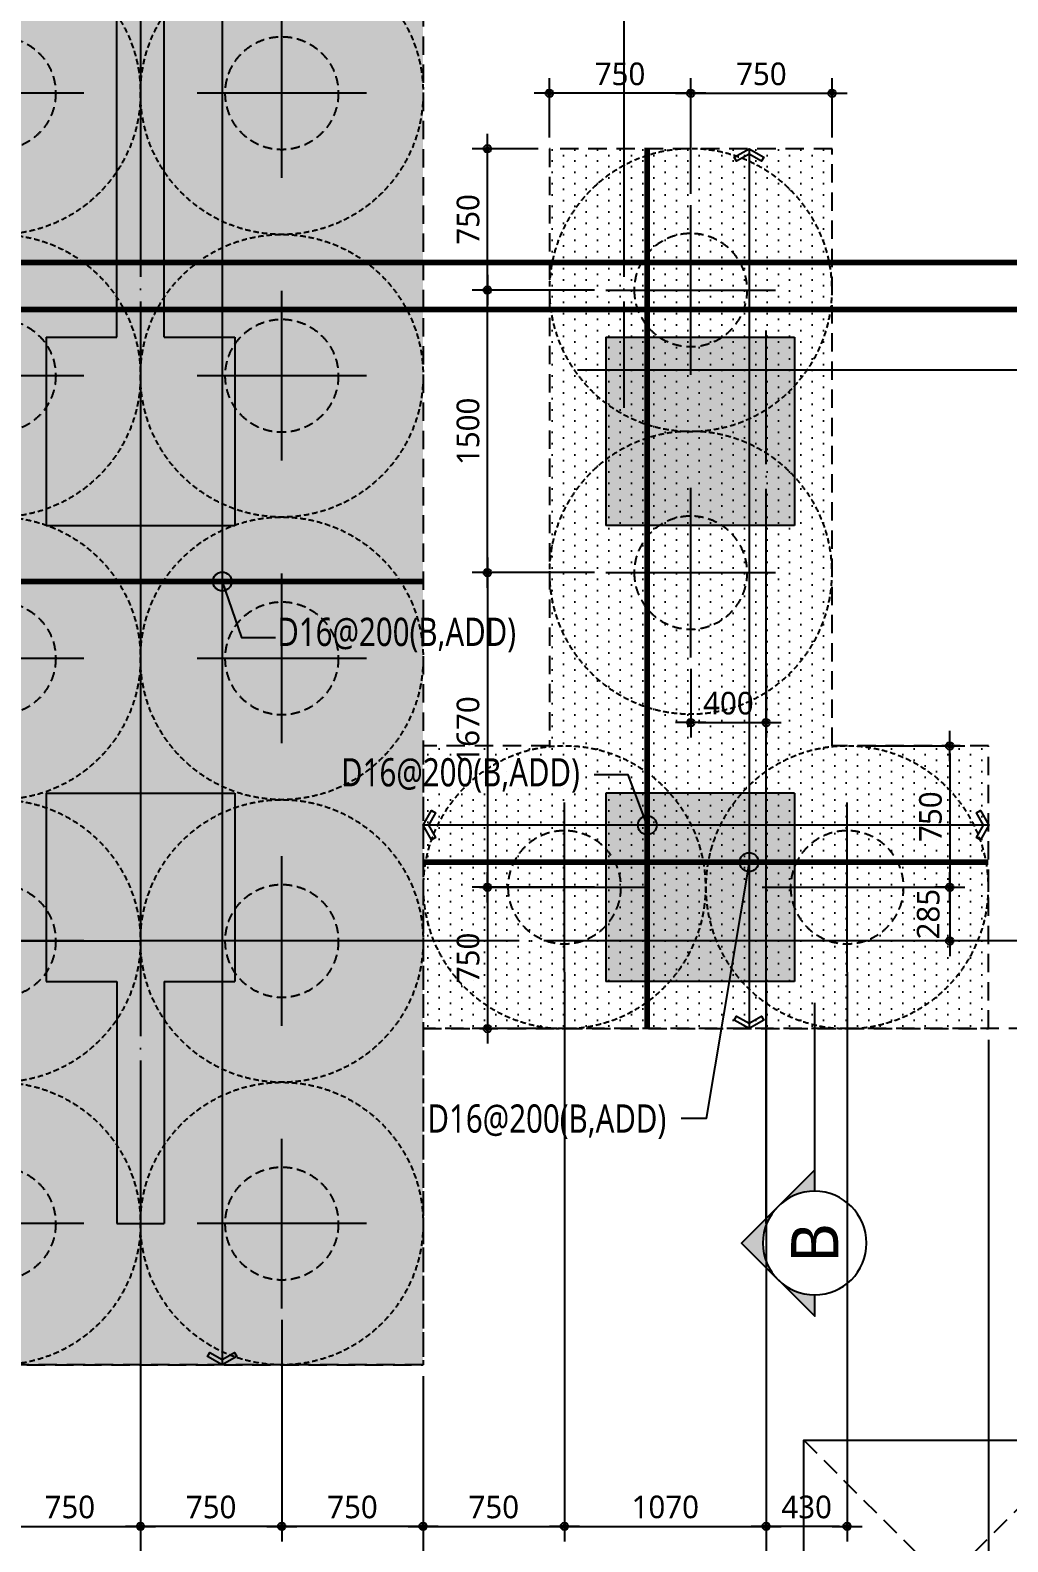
# Model space of a CAD drawing. Header units: millimetres. Extents: x 262481 to 2519995, y -394348 to 364571.
# Drawn here: x 513679 to 518867, y -78800 to -70778 of the extents above; entities that cross this region are included whole.
import ezdxf
from ezdxf.enums import TextEntityAlignment as Align
from ezdxf.xclip import XClip

# ---------------------------------------------------------------- set-up
doc = ezdxf.new("R2010")
doc.units = ezdxf.units.MM
doc.header["$LTSCALE"] = 65
doc.header["$XCLIPFRAME"] = 0
for name, pattern in [('CEN', [62, 60, -1, 0, -1]), ('HID2', [7.5, 6, -1.5]), ('XS-기초$0$CEN', [62, 60, -1, 0, -1]), ('XS-기초$0$HID', [2.3, 1.5, -0.8])]:
    doc.linetypes.add(name, pattern=pattern)
doc.layers.get('Defpoints').update_dxf_attribs({"color": 145})
for name, color, linetype in [('BAR-B', 2, 'HID2'), ('BAR-T', 2, 'Continuous'), ('CEN', 1, 'CEN'), ('DIM', 7, 'Continuous'), ('DOT', 3, 'Continuous'), ('LEADER', 7, 'Continuous'), ('SEC', 11, 'Continuous'), ('T', 1, 'Continuous'), ('XS-기초$0$252', 252, 'Continuous'), ('XS-기초$0$CEN', 1, 'XS-기초$0$CEN'), ('XS-기초$0$PILE', 3, 'XS-기초$0$HID'), ('XS-기초$0$WALL', 11, 'Continuous'), ('XS-기초$0$기초연단', 3, 'Continuous'), ('XS-기초$0$보강구간', 6, 'XS-기초$0$HID'), ('XS-기초$0$집수정-우수', 6, 'Continuous')]:
    doc.layers.add(name, color=color, linetype=linetype)
doc.layers.add('XS-기초$0$DEFPOINT', color=144, linetype='Continuous', plot=False)
doc.styles.add('맑은고딕', font='malgun.ttf')
doc.dimstyles.new('DIM_40', dxfattribs={"dimscale": 40, "dimtxt": 3, "dimasz": 1, "dimexe": 2, "dimexo": 1.5, "dimgap": 1, "dimtad": 1, "dimdec": 0, "dimzin": 0, "dimdsep": 46, "dimtxsty": '맑은고딕', "dimblk1": 'DIMDOT', "dimblk2": 'DIMDOT', "dimsah": 1, "dimcen": 0.09, "dimdle": 2, "dimclrd": 7, "dimclre": 7, "dimclrt": 6, "dimadec": 0, "dimazin": 0, "dimtfac": 1, "dimtdec": 0, "dimtix": 1, "dimtmove": 2, "dimatfit": 3, "dimldrblk": 'DIMDOT', "dimfxl": 0, "dimtolj": 1, "dimtzin": 0, "dimarcsym": 0})

# ---------------------------------------------------------------- blocks, each defined once
blk = doc.blocks.new('XS-기초$0$PILE-600')
at = {"layer": 'XS-기초$0$DEFPOINT', "color": 173, "linetype": 'XS-기초$0$HID', "ltscale": 0.3}
blk.add_circle((0, 0), 750, dxfattribs=at)
at = {"layer": 'XS-기초$0$PILE', "linetype": 'Continuous'}
for p, q in [((0, -450), (0, 450)), ((-450, 0), (450, 0))]:
    blk.add_line(p, q, dxfattribs=at)
at = {"layer": 'XS-기초$0$PILE', "ltscale": 0.5}
blk.add_circle((0, 0), 300, dxfattribs=at)
blk = doc.blocks.new('XS-기초$0$A$C762E058C')
at = {"layer": 'XS-기초$0$252'}
h = blk.add_hatch(color=256, dxfattribs=at)
h.dxf.hatch_style = 1
h.paths.add_polyline_path([(93400, -71500), (92600, -71500), (92600, -72000), (93400, -72000)])
h.paths.add_polyline_path([(85300, -71500), (84500, -71500), (84500, -72000), (85300, -72000)])
h.paths.add_polyline_path([(93400, -63400), (92600, -63400), (92600, -63900), (93400, -63900)])
h.paths.add_polyline_path([(85300, -63400), (84500, -63400), (84500, -63900), (85300, -63900)])
h.paths.add_polyline_path([(93400, -55300), (92600, -55300), (92600, -55800), (93400, -55800)])
h.paths.add_polyline_path([(85300, -55300), (84500, -55300), (84500, -55800), (85300, -55800)])
h.paths.add_polyline_path([(93400, -47200), (92600, -47200), (92600, -47700), (93400, -47700)])
h.paths.add_polyline_path([(85300, -47200), (84500, -47200), (84500, -47700), (85300, -47700)])
h.paths.add_polyline_path([(93400, -39100), (92600, -39100), (92600, -39600), (93400, -39600)])
h.paths.add_polyline_path([(85300, -39100), (84500, -39100), (84500, -39600), (85300, -39600)])
h.paths.add_polyline_path([(73650, -71500), (72850, -71500), (72850, -72000), (73650, -72000)])
h.paths.add_polyline_path([(77850, -71500), (77050, -71500), (77050, -72000), (77850, -72000)])
h.paths.add_polyline_path([(68450, -71500), (67650, -71500), (67650, -72000), (68450, -72000)])
h.paths.add_polyline_path([(73650, -63400), (72850, -63400), (72850, -63900), (73650, -63900)])
h.paths.add_polyline_path([(77850, -63400), (77050, -63400), (77050, -63900), (77850, -63900)])
h.paths.add_polyline_path([(68450, -63400), (67650, -63400), (67650, -63900), (68450, -63900)])
h.paths.add_polyline_path([(73650, -55300), (72850, -55300), (72850, -55800), (73650, -55800)])
h.paths.add_polyline_path([(77850, -55300), (77050, -55300), (77050, -55800), (77850, -55800)])
h.paths.add_polyline_path([(68450, -55300), (67650, -55300), (67650, -55800), (68450, -55800)])
h.paths.add_polyline_path([(73650, -47200), (72850, -47200), (72850, -47700), (73650, -47700)])
h.paths.add_polyline_path([(77850, -47200), (77050, -47200), (77050, -47700), (77850, -47700)])
h.paths.add_polyline_path([(68450, -47200), (67650, -47200), (67650, -47700), (68450, -47700)])
h.paths.add_polyline_path([(73650, -39100), (72850, -39100), (72850, -39600), (73650, -39600)])
h.paths.add_polyline_path([(77850, -39100), (77050, -39100), (77050, -39600), (77850, -39600)])
h.paths.add_polyline_path([(68450, -39100), (67650, -39100), (67650, -39600), (68450, -39600)])
h.paths.add_polyline_path([(73650, -22900), (72850, -22900), (72850, -23400), (73650, -23400)])
h.paths.add_polyline_path([(73650, -31000), (72850, -31000), (72850, -31500), (73650, -31500)])
h.paths.add_polyline_path([(101500, -63400), (100700, -63400), (100700, -63900), (101500, -63900)])
h.paths.add_polyline_path([(101500, -41540), (100700, -41540), (100700, -42040), (101500, -42040)])
h.paths.add_polyline_path([(101500, -35500), (100700, -35500), (100700, -36000), (101500, -36000)])
h.paths.add_polyline_path([(101500, -29350), (100700, -29350), (100700, -29850), (101500, -29850)])
h.paths.add_polyline_path([(101500, -22900), (100700, -22900), (100700, -23400), (101500, -23400)])
h.paths.add_polyline_path([(68450, -22900), (67650, -22900), (67650, -23400), (68450, -23400)])
h.paths.add_polyline_path([(77850, -22900), (77050, -22900), (77050, -23400), (77850, -23400)])
h.paths.add_polyline_path([(85300, -22900), (84500, -22900), (84500, -23400), (85300, -23400)])
h.paths.add_polyline_path([(93400, -31000), (92600, -31000), (92600, -31500), (93400, -31500)])
h.paths.add_polyline_path([(77850, -31000), (77050, -31000), (77050, -31500), (77850, -31500)])
h.paths.add_polyline_path([(85300, -31000), (84500, -31000), (84500, -31500), (85300, -31500)])
h.paths.add_polyline_path([(93400, -22900), (92600, -22900), (92600, -23400), (93400, -23400)])
h.paths.add_polyline_path([(68450, -31000), (67650, -31000), (67650, -31500), (68450, -31500)])
h.paths.add_polyline_path([(101500, -47580), (100700, -47580), (100700, -48080), (101500, -48080)])
h.paths.add_polyline_path([(101500, -55300), (100700, -55300), (100700, -55800), (101500, -55800)])
h.paths.add_polyline_path([(101700, -72000), (101700, -71200), (101200, -71200), (101200, -72000)])
h.paths.add_polyline_path([(125700, -72000), (125700, -71200), (125200, -71200), (125200, -72000)])
h.paths.add_polyline_path([(117700, -72000), (117700, -71200), (117200, -71200), (117200, -72000)])
h.paths.add_polyline_path([(109700, -72000), (109700, -71200), (109200, -71200), (109200, -72000)])
h.paths.add_polyline_path([(136755, -71500), (135955, -71500), (135955, -72000), (136755, -72000)])
h.paths.add_polyline_path([(144555, -71500), (143755, -71500), (143755, -72000), (144555, -72000)])
h.paths.add_polyline_path([(133700, -72000), (133700, -71200), (133200, -71200), (133200, -72000)])
h = blk.add_hatch(color=256, dxfattribs=at)
h.dxf.hatch_style = 1
h.paths.add_polyline_path([(124805, -55785), (124805, -55985), (123925, -55985), (123925, -56285), (125305, -56285), (125305, -57445), (126255, -57445), (126255, -63825), (124900, -63825), (124900, -64125), (125200, -64125), (125200, -64625), (125700, -64625), (125700, -64125), (126255, -64125), (126255, -65410), (126505, -65410), (126505, -64125), (127860, -64125), (127860, -63825), (126505, -63825), (126505, -57445), (127455, -57445), (127455, -56285), (128835, -56285), (128835, -55985), (127155, -55985), (127155, -57145), (126380, -57145), (125605, -57145), (125605, -55985), (125605, -55785)])
h.paths.add_polyline_path([(106100, -55300), (105300, -55300), (105300, -55800), (106100, -55800)])
h.paths.add_polyline_path([(105600, -63900), (105800, -63900), (105800, -65410), (106100, -65410), (106100, -64125), (107400, -64125), (107400, -63825), (106100, -63825), (106100, -60730), (109280, -60730), (109280, -60480), (106100, -60480), (106100, -56285), (106915, -56285), (106915, -55985), (105800, -55985), (105800, -63100), (105600, -63100)])
h.paths.add_polyline_path([(133680, -63250), (133480, -63250), (133480, -55950), (133680, -55950), (133680, -55150), (133480, -55150), (133480, -54495), (133180, -54495), (133180, -55985), (132365, -55985), (132365, -56285), (133180, -56285), (133180, -60480), (130000, -60480), (130000, -60730), (133180, -60730), (133180, -63825), (131880, -63825), (131880, -64125), (133180, -64125), (133180, -65410), (133480, -65410), (133480, -64050), (133680, -64050)])
h.paths.add_polyline_path([(117700, -64625), (117700, -63825), (117200, -63825), (117200, -64625)], flags=17)
h.paths.add_polyline_path([(109700, -63825), (109200, -63825), (108910, -63825), (108910, -64125), (109200, -64125), (109200, -64625), (109700, -64625)])
h.paths.add_polyline_path([(124075, -54635), (124375, -54635), (124375, -46185), (117850, -46185), (117850, -45985), (117050, -45985), (117050, -46185), (116075, -46185), (116075, -46485), (116525, -46485), (116525, -49385), (116825, -49385), (116825, -46485), (121375, -46485), (121375, -49085), (117935, -49085), (117935, -49385), (121850, -49385), (121850, -49085), (121675, -49085), (121675, -46485), (124075, -46485), (124075, -49085), (123420, -49085), (123420, -49385), (124075, -49385), (124075, -51585), (123475, -51585), (123475, -51885), (124075, -51885), (124075, -54185), (119175, -54185), (119175, -51885), (119875, -51885), (119875, -51585), (118875, -51585), (118875, -54185), (116525, -54185), (116525, -54485), (124075, -54485)])
h.paths.add_polyline_path([(120965, -51885), (122285, -51885), (122285, -51585), (120965, -51585)], flags=17)
h.paths.add_polyline_path([(114725, -53185), (113725, -53185), (113725, -53885), (110505, -53885), (110505, -53185), (109505, -53185), (109505, -53885), (108085, -53885), (108085, -53185), (107085, -53185), (107085, -53885), (105800, -53885), (105800, -54185), (114725, -54185)])
h.paths.add_polyline_path([(113025, -65410), (112775, -65410), (112775, -64125), (111420, -64125), (111420, -63825), (112775, -63825), (112775, -57445), (111825, -57445), (111825, -56285), (110445, -56285), (110445, -55985), (112125, -55985), (112125, -57145), (112900, -57145), (113675, -57145), (113675, -55985), (115355, -55985), (115355, -56285), (113975, -56285), (113975, -57445), (113025, -57445), (113025, -63825), (114380, -63825), (114380, -64125), (113025, -64125)])
h.paths.add_polyline_path([(119765, -65410), (119515, -65410), (119515, -64125), (118400, -64125), (118400, -63825), (119515, -63825), (119515, -60730), (116520, -60730), (116520, -60480), (119515, -60480), (119515, -56285), (118885, -56285), (118885, -55985), (119640, -55985), (120395, -55985), (120395, -56285), (119765, -56285), (119765, -60480), (122760, -60480), (122760, -60730), (119765, -60730), (119765, -63825), (120880, -63825), (120880, -64125), (119765, -64125)])
h.paths.add_polyline_path([(122390, -64125), (122390, -63825), (122790, -63825), (122790, -64125)])
h.paths.add_polyline_path([(122510, -63125), (122760, -63125), (122760, -61590), (122510, -61590)], flags=17)
h.paths.add_polyline_path([(122510, -56985), (122760, -56985), (122760, -57815), (122510, -57815)], flags=17)
h.paths.add_polyline_path([(121905, -56285), (122705, -56285), (122705, -55985), (121905, -55985)])
h.paths.add_polyline_path([(130370, -64125), (130370, -63825), (129970, -63825), (129970, -64125)])
h.paths.add_polyline_path([(130250, -63125), (130000, -63125), (130000, -61590), (130250, -61590)])
h.paths.add_polyline_path([(130250, -56985), (130000, -56985), (130000, -57815), (130250, -57815)])
h.paths.add_polyline_path([(130855, -56285), (130055, -56285), (130055, -55985), (130855, -55985)], flags=17)
h.paths.add_polyline_path([(116890, -64125), (116890, -63825), (116490, -63825), (116490, -64125)])
h.paths.add_polyline_path([(116770, -63125), (116520, -63125), (116520, -61590), (116770, -61590)])
h.paths.add_polyline_path([(116770, -56985), (116520, -56985), (116520, -57815), (116770, -57815)])
h.paths.add_polyline_path([(117375, -56285), (116575, -56285), (116575, -55985), (117375, -55985)])
h.paths.add_polyline_path([(109030, -63125), (109280, -63125), (109280, -61590), (109030, -61590)], flags=17)
h.paths.add_polyline_path([(109030, -56985), (109280, -56985), (109280, -57815), (109030, -57815)], flags=17)
h.paths.add_polyline_path([(108425, -56285), (109225, -56285), (109225, -55985), (108425, -55985)])
h.paths.add_polyline_path([(125850, -47200), (125050, -47200), (125050, -47700), (125850, -47700)])
h.paths.add_polyline_path([(114725, -50300), (113725, -50300), (113725, -51300), (114725, -51300)])
h.paths.add_polyline_path([(110505, -50300), (109505, -50300), (109505, -51300), (110505, -51300)])
h.paths.add_polyline_path([(108085, -50300), (107085, -50300), (107085, -51300), (108085, -51300)])
h.paths.add_polyline_path([(110505, -45410), (109505, -45410), (109505, -44410), (110505, -44410)])
h.paths.add_polyline_path([(108085, -45410), (107085, -45410), (107085, -44410), (108085, -44410)])
h.paths.add_polyline_path([(110505, -48330), (109505, -48330), (109505, -47330), (110505, -47330), (110505, -47705), (113005, -47705), (113005, -46805), (114425, -46805), (114425, -45775), (114725, -45775), (114725, -47105), (113305, -47105), (113305, -47830), (113305, -48555), (114725, -48555), (114725, -49850), (114425, -49850), (114425, -48855), (113005, -48855), (113005, -47955), (110505, -47955)])
h.paths.add_polyline_path([(108085, -48330), (107085, -48330), (107085, -47955), (105800, -47955), (105800, -47705), (107085, -47705), (107085, -47330), (108085, -47330)])
h.paths.add_polyline_path([(113725, -44360), (113725, -44610), (113095, -44610), (113095, -44360)])
h.paths.add_polyline_path([(114425, -43755), (114425, -44555), (114725, -44555), (114725, -43755)])
h.paths.add_polyline_path([(133850, -47200), (133050, -47200), (133050, -47700), (133850, -47700)])
h.paths.add_polyline_path([(125850, -39100), (125050, -39100), (125050, -39600), (125850, -39600)])
h.paths.add_polyline_path([(117850, -39100), (117050, -39100), (117050, -39600), (117850, -39600)], flags=17)
h.paths.add_polyline_path([(117485, -34200), (117485, -34500), (118975, -34500), (118975, -36300), (116075, -36300), (116075, -36600), (119275, -36600), (119275, -29350), (105800, -29350), (105800, -29650), (107085, -29650), (107085, -30350), (108085, -30350), (108085, -29650), (109505, -29650), (109505, -30350), (110505, -30350), (110505, -29650), (114425, -29650), (114425, -30465), (114725, -30465), (114725, -29650), (116075, -29650), (116075, -35190), (116375, -35190), (116375, -29650), (118975, -29650), (118975, -34200)])
h.paths.add_polyline_path([(110505, -41290), (109505, -41290), (109505, -42290), (110505, -42290), (110505, -41915), (114425, -41915), (114425, -42545), (114725, -42545), (114725, -41790), (114725, -41035), (114425, -41035), (114425, -41665), (110505, -41665)])
h.paths.add_polyline_path([(108085, -41290), (107085, -41290), (107085, -41665), (105800, -41665), (105800, -41915), (107085, -41915), (107085, -42290), (108085, -42290)])
h.paths.add_polyline_path([(110505, -38170), (109505, -38170), (109505, -39170), (110505, -39170)])
h.paths.add_polyline_path([(108085, -38170), (107085, -38170), (107085, -39170), (108085, -39170)])
h.paths.add_polyline_path([(110505, -36250), (109505, -36250), (109505, -35250), (110505, -35250), (110505, -35625), (113005, -35625), (113005, -34725), (114425, -34725), (114425, -33695), (114725, -33695), (114725, -35025), (113305, -35025), (113305, -35750), (113305, -36475), (114725, -36475), (114725, -37805), (114425, -37805), (114425, -36775), (113005, -36775), (113005, -35875), (110505, -35875)])
h.paths.add_polyline_path([(108085, -36250), (107085, -36250), (107085, -35875), (105800, -35875), (105800, -35625), (107085, -35625), (107085, -35250), (108085, -35250)])
h.paths.add_polyline_path([(110505, -33330), (109505, -33330), (109505, -32330), (110505, -32330)], flags=17)
h.paths.add_polyline_path([(108085, -33330), (107085, -33330), (107085, -32330), (108085, -32330)], flags=17)
h.paths.add_polyline_path([(113725, -39220), (113725, -38970), (113095, -38970), (113095, -39220)])
h.paths.add_polyline_path([(114425, -39825), (114425, -39025), (114725, -39025), (114725, -39825)])
h.paths.add_polyline_path([(113725, -32280), (113725, -32530), (113095, -32530), (113095, -32280)], flags=17)
h.paths.add_polyline_path([(114425, -31675), (114425, -32475), (114725, -32475), (114725, -31675)], flags=17)
edge = h.paths.add_edge_path()
edge.add_line((121375, -49385), (121850, -49385))
edge.add_line((116075, -34200), (116075, -34500))
blk = doc.blocks.new('XS-기초')
at = {"layer": 'XS-기초$0$CEN'}
for p, q in [((225610, 156510), (225610, 150470)), ((233035, 150470), (224110, 150470)), ((233035, 150470), (224110, 150470)), ((225610, 144430), (225610, 150470)), ((228640, 144430), (228640, 148150)), ((233035, 147905), (228440, 147905)), ((224110, 147150), (228850, 147150))]:
    blk.add_line(p, q, dxfattribs=at)
at = {"layer": 'XS-기초$0$WALL'}
for p, q in [((226395, 150970), (225395, 150970)), ((225395, 150970), (225395, 150595)), ((226395, 150970), (226395, 149970)), ((228815, 150970), (227815, 150970)), ((227815, 150970), (227815, 149970)), ((228815, 150970), (228815, 150595)), ((224110, 150595), (224110, 150345)), ((225395, 150595), (224110, 150595)), ((228815, 150595), (231315, 150595)), ((225395, 150345), (224110, 150345)), ((225395, 150345), (225395, 149970)), ((228815, 150345), (231315, 150345)), ((228815, 150345), (228815, 149970)), ((226395, 149970), (225395, 149970)), ((228815, 149970), (227815, 149970)), ((225395, 147000), (225395, 148000)), ((226395, 148000), (225395, 148000)), ((226395, 147000), (226395, 148000)), ((227815, 147000), (227815, 148000)), ((228815, 148000), (227815, 148000)), ((228815, 148000), (228815, 147000)), ((226395, 147000), (225395, 147000)), ((228815, 147000), (227815, 147000))]:
    blk.add_line(p, q, dxfattribs=at)
at = {"layer": 'XS-기초$0$기초연단', "linetype": 'XS-기초$0$HID'}
for p, q in [((223360, 151970), (223360, 148970)), ((225145, 148970), (223360, 148970)), ((225145, 145765), (225145, 148970))]:
    blk.add_line(p, q, dxfattribs=at)
at = {"layer": 'XS-기초$0$보강구간'}
blk.add_lwpolyline([(223360, 148970), (223360, 151970), (230860, 151970), (230860, 148970)], close=True, dxfattribs=at)
blk.add_lwpolyline([(226645, 148300), (226645, 148970), (225145, 148970), (225145, 145970), (226645, 145970), (226645, 146800), (229815, 146800), (229815, 148300), (226645, 148300)], dxfattribs=at)
at = {"layer": 'XS-기초$0$집수정-우수', "linetype": 'XS-기초$0$HID'}
for p, q in [((222960, 146950), (221460, 145450)), ((222960, 145450), (221460, 146950))]:
    blk.add_line(p, q, dxfattribs=at)
at = {"layer": 'XS-기초$0$집수정-우수'}
blk.add_lwpolyline([(222960, 145450), (221460, 145450), (221460, 146950), (222960, 146950)], close=True, dxfattribs=at)
at = {"layer": 'XS-기초$0$252'}
blk.add_blockref('XS-기초$0$A$C762E058C', (118310, 198300), dxfattribs=at)
at = {"layer": 'XS-기초$0$PILE'}
for p in [(224110, 151220), (225610, 151220), (227110, 151220), (228610, 151220), (230110, 151220), (224110, 149720), (225610, 149720), (227110, 149720), (228610, 149720), (230110, 149720)]:
    blk.add_blockref('XS-기초$0$PILE-600', p, dxfattribs=at)
at = {"layer": 'XS-기초$0$PILE', "xscale": -1, "rotation": 180}
for p in [(225895, 148220), (227565, 147550), (229065, 147550), (225895, 146720)]:
    blk.add_blockref('XS-기초$0$PILE-600', p, dxfattribs=at)
blk = doc.blocks.new('단면기호2')
at = {"layer": 'SEC'}
h = blk.add_hatch(color=256, dxfattribs=at)
h.paths.add_polyline_path([(0, 388.9), (0, 275, 0.198912), (-194.5, 194.5)])
h.paths.add_polyline_path([(-388.9, 0), (-194.5, 194.5, 0.414214), (-194.5, -194.5)])
h.paths.add_polyline_path([(0, -275), (0, -388.9), (-194.5, -194.5, 0.198912)])
for points in [[(0, -388.9), (-388.9, 0), (0, 388.9), (0, 275)], [(0, -275), (0, -1275)]]:
    blk.add_lwpolyline(points, dxfattribs=at)
blk.add_circle((0, 0), 275, dxfattribs=at)
blk = doc.blocks.new('DIMDOT')
at = {"layer": 'DIM', "linetype": 'Continuous'}
blk.add_line((-2, 0), (2, 0), dxfattribs=at)
for radius in [0.5, 0.25]:
    blk.add_circle((0, 0), radius, dxfattribs=at)
blk = doc.blocks.new('*D750')
at = {"layer": 'Defpoints', "color": 0, "linetype": 'Continuous', "transparency": 16777216}
for p in [(512764.3, -77861.6), (515764.3, -77861.6), (515764.3, -79018.5)]:
    blk.add_point(p, dxfattribs=at)
at = {"layer": 'DIM', "color": 7, "linetype": 'Continuous', "lineweight": -2, "transparency": 16777216}
for p, q in [((512764.3, -77921.6), (512764.3, -79098.5)), ((515764.3, -77921.6), (515764.3, -79098.5)), ((512804.3, -79018.5), (515724.3, -79018.5))]:
    blk.add_line(p, q, dxfattribs=at)
at = {"layer": 'DIM', "color": 7, "linetype": 'Continuous', "lineweight": -2, "transparency": 16777216, "xscale": 40, "yscale": 40, "zscale": 40, "rotation": 180}
blk.add_blockref('DIMDOT', (512764.3, -79018.5), dxfattribs=at)
at = {"layer": 'DIM', "color": 7, "linetype": 'Continuous', "lineweight": -2, "transparency": 16777216, "xscale": 40, "yscale": 40, "zscale": 40}
blk.add_blockref('DIMDOT', (515764.3, -79018.5), dxfattribs=at)
at = {"layer": 'DIM', "color": 6, "linetype": 'Continuous', "transparency": 16777216, "insert": (514264.3, -78916.5), "char_height": 120, "attachment_point": 5, "style": '맑은고딕'}
blk.add_mtext('\\A1;3000', dxfattribs=at)
blk = doc.blocks.new('*D752')
at = {"layer": 'Defpoints', "color": 0, "linetype": 'Continuous', "transparency": 16777216}
for p in [(515014.3, -77561.6), (515764.3, -77861.6), (515014.3, -78718.5)]:
    blk.add_point(p, dxfattribs=at)
at = {"layer": 'DIM', "color": 7, "linetype": 'Continuous', "lineweight": -2, "transparency": 16777216}
for p, q in [((515014.3, -77621.6), (515014.3, -78798.5)), ((515764.3, -77921.6), (515764.3, -78798.5)), ((515724.3, -78718.5), (515054.3, -78718.5))]:
    blk.add_line(p, q, dxfattribs=at)
at = {"layer": 'DIM', "color": 7, "linetype": 'Continuous', "lineweight": -2, "transparency": 16777216, "xscale": 40, "yscale": 40, "zscale": 40, "rotation": 180}
blk.add_blockref('DIMDOT', (515014.3, -78718.5), dxfattribs=at)
at = {"layer": 'DIM', "color": 7, "linetype": 'Continuous', "lineweight": -2, "transparency": 16777216, "xscale": 40, "yscale": 40, "zscale": 40}
blk.add_blockref('DIMDOT', (515764.3, -78718.5), dxfattribs=at)
at = {"layer": 'DIM', "color": 6, "linetype": 'Continuous', "transparency": 16777216, "insert": (515389.3, -78616.5), "char_height": 120, "attachment_point": 5, "style": '맑은고딕'}
blk.add_mtext('\\A1;750', dxfattribs=at)
blk = doc.blocks.new('*D753')
at = {"layer": 'Defpoints', "color": 0, "linetype": 'Continuous', "transparency": 16777216}
for p in [(515014.3, -77561.6), (514264.3, -77861.6), (514264.3, -78718.5)]:
    blk.add_point(p, dxfattribs=at)
at = {"layer": 'DIM', "color": 7, "linetype": 'Continuous', "lineweight": -2, "transparency": 16777216}
for p, q in [((515014.3, -77621.6), (515014.3, -78798.5)), ((514264.3, -77921.6), (514264.3, -78798.5)), ((514974.3, -78718.5), (514304.3, -78718.5))]:
    blk.add_line(p, q, dxfattribs=at)
at = {"layer": 'DIM', "color": 7, "linetype": 'Continuous', "lineweight": -2, "transparency": 16777216, "xscale": 40, "yscale": 40, "zscale": 40, "rotation": 180}
blk.add_blockref('DIMDOT', (514264.3, -78718.5), dxfattribs=at)
at = {"layer": 'DIM', "color": 7, "linetype": 'Continuous', "lineweight": -2, "transparency": 16777216, "xscale": 40, "yscale": 40, "zscale": 40}
blk.add_blockref('DIMDOT', (515014.3, -78718.5), dxfattribs=at)
at = {"layer": 'DIM', "color": 6, "linetype": 'Continuous', "transparency": 16777216, "insert": (514639.3, -78616.5), "char_height": 120, "attachment_point": 5, "style": '맑은고딕'}
blk.add_mtext('\\A1;750', dxfattribs=at)
blk = doc.blocks.new('*D754')
at = {"layer": 'Defpoints', "color": 0, "linetype": 'Continuous', "transparency": 16777216}
for p in [(514264.3, -77561.6), (513514.3, -77861.6), (514264.3, -78718.5)]:
    blk.add_point(p, dxfattribs=at)
at = {"layer": 'DIM', "color": 7, "linetype": 'Continuous', "lineweight": -2, "transparency": 16777216}
for p, q in [((514264.3, -77621.6), (514264.3, -78798.5)), ((513514.3, -77921.6), (513514.3, -78798.5)), ((513554.3, -78718.5), (514224.3, -78718.5))]:
    blk.add_line(p, q, dxfattribs=at)
at = {"layer": 'DIM', "color": 7, "linetype": 'Continuous', "lineweight": -2, "transparency": 16777216, "xscale": 40, "yscale": 40, "zscale": 40, "rotation": 180}
blk.add_blockref('DIMDOT', (513514.3, -78718.5), dxfattribs=at)
at = {"layer": 'DIM', "color": 7, "linetype": 'Continuous', "lineweight": -2, "transparency": 16777216, "xscale": 40, "yscale": 40, "zscale": 40}
blk.add_blockref('DIMDOT', (514264.3, -78718.5), dxfattribs=at)
at = {"layer": 'DIM', "color": 6, "linetype": 'Continuous', "transparency": 16777216, "insert": (513889.3, -78616.5), "char_height": 120, "attachment_point": 5, "style": '맑은고딕'}
blk.add_mtext('\\A1;750', dxfattribs=at)
blk = doc.blocks.new('*D893')
at = {"layer": 'Defpoints', "color": 0, "linetype": 'Continuous', "transparency": 16777216}
for p in [(516105.2, -72156.6), (516734.3, -72156.6), (516734.3, -73656.6)]:
    blk.add_point(p, dxfattribs=at)
at = {"layer": 'DIM', "color": 7, "linetype": 'Continuous', "lineweight": -2, "transparency": 16777216}
for p, q in [((516674.3, -72156.6), (516025.2, -72156.6)), ((516105.2, -73616.6), (516105.2, -72196.6)), ((516674.3, -73656.6), (516025.2, -73656.6))]:
    blk.add_line(p, q, dxfattribs=at)
at = {"layer": 'DIM', "color": 7, "linetype": 'Continuous', "lineweight": -2, "transparency": 16777216, "xscale": 40, "yscale": 40, "zscale": 40}
for p, rotation in [((516105.2, -72156.6), 90), ((516105.2, -73656.6), 270)]:
    blk.add_blockref('DIMDOT', p, dxfattribs=dict(at, rotation=rotation))
at = {"layer": 'DIM', "color": 6, "linetype": 'Continuous', "transparency": 16777216, "insert": (516002.9, -72906.6), "char_height": 120, "attachment_point": 5, "rotation": 90, "style": '맑은고딕'}
blk.add_mtext('\\A1;1500', dxfattribs=at)
blk = doc.blocks.new('*D894')
at = {"layer": 'Defpoints', "color": 0, "linetype": 'Continuous', "transparency": 16777216}
for p in [(516105.2, -71406.6), (516434.3, -71406.6), (516734.3, -72156.6)]:
    blk.add_point(p, dxfattribs=at)
at = {"layer": 'DIM', "color": 7, "linetype": 'Continuous', "lineweight": -2, "transparency": 16777216}
for p, q in [((516374.3, -71406.6), (516025.2, -71406.6)), ((516105.2, -72116.6), (516105.2, -71446.6)), ((516674.3, -72156.6), (516025.2, -72156.6))]:
    blk.add_line(p, q, dxfattribs=at)
at = {"layer": 'DIM', "color": 7, "linetype": 'Continuous', "lineweight": -2, "transparency": 16777216, "xscale": 40, "yscale": 40, "zscale": 40}
for p, rotation in [((516105.2, -71406.6), 90), ((516105.2, -72156.6), 270)]:
    blk.add_blockref('DIMDOT', p, dxfattribs=dict(at, rotation=rotation))
at = {"layer": 'DIM', "color": 6, "linetype": 'Continuous', "transparency": 16777216, "insert": (516003.2, -71781.6), "char_height": 120, "attachment_point": 5, "rotation": 90, "style": '맑은고딕'}
blk.add_mtext('\\A1;750', dxfattribs=at)
blk = doc.blocks.new('*D895')
at = {"layer": 'Defpoints', "color": 0, "linetype": 'Continuous', "transparency": 16777216}
for p in [(516734.3, -73656.6), (516105.2, -75326.6), (516734.3, -75326.6)]:
    blk.add_point(p, dxfattribs=at)
at = {"layer": 'DIM', "color": 7, "linetype": 'Continuous', "lineweight": -2, "transparency": 16777216}
for p, q in [((516674.3, -73656.6), (516025.2, -73656.6)), ((516105.2, -73696.6), (516105.2, -75286.6)), ((516674.3, -75326.6), (516025.2, -75326.6))]:
    blk.add_line(p, q, dxfattribs=at)
at = {"layer": 'DIM', "color": 7, "linetype": 'Continuous', "lineweight": -2, "transparency": 16777216, "xscale": 40, "yscale": 40, "zscale": 40}
for p, rotation in [((516105.2, -73656.6), 90), ((516105.2, -75326.6), 270)]:
    blk.add_blockref('DIMDOT', p, dxfattribs=dict(at, rotation=rotation))
at = {"layer": 'DIM', "color": 6, "linetype": 'Continuous', "transparency": 16777216, "insert": (516002.9, -74491.6), "char_height": 120, "attachment_point": 5, "rotation": 90, "style": '맑은고딕'}
blk.add_mtext('\\A1;1670', dxfattribs=at)
blk = doc.blocks.new('*D896')
at = {"layer": 'Defpoints', "color": 0, "linetype": 'Continuous', "transparency": 16777216}
for p in [(516534.3, -75326.6), (516105.2, -76076.6), (516534.3, -76076.6)]:
    blk.add_point(p, dxfattribs=at)
at = {"layer": 'DIM', "color": 7, "linetype": 'Continuous', "lineweight": -2, "transparency": 16777216}
for p, q in [((516474.3, -75326.6), (516025.2, -75326.6)), ((516105.2, -75366.6), (516105.2, -76036.6)), ((516474.3, -76076.6), (516025.2, -76076.6))]:
    blk.add_line(p, q, dxfattribs=at)
at = {"layer": 'DIM', "color": 7, "linetype": 'Continuous', "lineweight": -2, "transparency": 16777216, "xscale": 40, "yscale": 40, "zscale": 40}
for p, rotation in [((516105.2, -75326.6), 90), ((516105.2, -76076.6), 270)]:
    blk.add_blockref('DIMDOT', p, dxfattribs=dict(at, rotation=rotation))
at = {"layer": 'DIM', "color": 6, "linetype": 'Continuous', "transparency": 16777216, "insert": (516003.2, -75701.6), "char_height": 120, "attachment_point": 5, "rotation": 90, "style": '맑은고딕'}
blk.add_mtext('\\A1;750', dxfattribs=at)
blk = doc.blocks.new('*D897')
at = {"layer": 'Defpoints', "color": 0, "linetype": 'Continuous', "transparency": 16777216}
for p in [(516434.3, -71111.9), (516434.3, -71406.6), (517184.3, -71706.6)]:
    blk.add_point(p, dxfattribs=at)
at = {"layer": 'DIM', "color": 7, "linetype": 'Continuous', "lineweight": -2, "transparency": 16777216}
for p, q in [((516434.3, -71346.6), (516434.3, -71031.9)), ((517184.3, -71646.6), (517184.3, -71031.9)), ((517144.3, -71111.9), (516474.3, -71111.9))]:
    blk.add_line(p, q, dxfattribs=at)
at = {"layer": 'DIM', "color": 7, "linetype": 'Continuous', "lineweight": -2, "transparency": 16777216, "xscale": 40, "yscale": 40, "zscale": 40, "rotation": 180}
blk.add_blockref('DIMDOT', (516434.3, -71111.9), dxfattribs=at)
at = {"layer": 'DIM', "color": 7, "linetype": 'Continuous', "lineweight": -2, "transparency": 16777216, "xscale": 40, "yscale": 40, "zscale": 40}
blk.add_blockref('DIMDOT', (517184.3, -71111.9), dxfattribs=at)
at = {"layer": 'DIM', "color": 6, "linetype": 'Continuous', "transparency": 16777216, "insert": (516809.3, -71009.9), "char_height": 120, "attachment_point": 5, "style": '맑은고딕'}
blk.add_mtext('\\A1;750', dxfattribs=at)
blk = doc.blocks.new('*D898')
at = {"layer": 'Defpoints', "color": 0, "linetype": 'Continuous', "transparency": 16777216}
for p in [(517934.3, -71111.9), (517934.3, -71406.6), (517184.3, -71706.6)]:
    blk.add_point(p, dxfattribs=at)
at = {"layer": 'DIM', "color": 7, "linetype": 'Continuous', "lineweight": -2, "transparency": 16777216}
for p, q in [((517184.3, -71646.6), (517184.3, -71031.9)), ((517934.3, -71346.6), (517934.3, -71031.9)), ((517224.3, -71111.9), (517894.3, -71111.9))]:
    blk.add_line(p, q, dxfattribs=at)
at = {"layer": 'DIM', "color": 7, "linetype": 'Continuous', "lineweight": -2, "transparency": 16777216, "xscale": 40, "yscale": 40, "zscale": 40, "rotation": 180}
blk.add_blockref('DIMDOT', (517184.3, -71111.9), dxfattribs=at)
at = {"layer": 'DIM', "color": 7, "linetype": 'Continuous', "lineweight": -2, "transparency": 16777216, "xscale": 40, "yscale": 40, "zscale": 40}
blk.add_blockref('DIMDOT', (517934.3, -71111.9), dxfattribs=at)
at = {"layer": 'DIM', "color": 6, "linetype": 'Continuous', "transparency": 16777216, "insert": (517559.3, -71009.9), "char_height": 120, "attachment_point": 5, "style": '맑은고딕'}
blk.add_mtext('\\A1;750', dxfattribs=at)
blk = doc.blocks.new('*D899')
at = {"layer": 'Defpoints', "color": 0, "linetype": 'Continuous', "transparency": 16777216}
for p in [(517184.3, -74106.6), (517584.3, -74106.6), (517584.3, -74452.1)]:
    blk.add_point(p, dxfattribs=at)
at = {"layer": 'DIM', "color": 7, "linetype": 'Continuous', "lineweight": -2, "transparency": 16777216}
for p, q in [((517184.3, -74166.6), (517184.3, -74532.1)), ((517584.3, -74166.6), (517584.3, -74532.1)), ((517224.3, -74452.1), (517544.3, -74452.1))]:
    blk.add_line(p, q, dxfattribs=at)
at = {"layer": 'DIM', "color": 7, "linetype": 'Continuous', "lineweight": -2, "transparency": 16777216, "xscale": 40, "yscale": 40, "zscale": 40, "rotation": 180}
blk.add_blockref('DIMDOT', (517184.3, -74452.1), dxfattribs=at)
at = {"layer": 'DIM', "color": 7, "linetype": 'Continuous', "lineweight": -2, "transparency": 16777216, "xscale": 40, "yscale": 40, "zscale": 40}
blk.add_blockref('DIMDOT', (517584.3, -74452.1), dxfattribs=at)
at = {"layer": 'DIM', "color": 6, "linetype": 'Continuous', "transparency": 16777216, "insert": (517384.3, -74350.1), "char_height": 120, "attachment_point": 5, "style": '맑은고딕'}
blk.add_mtext('\\A1;400', dxfattribs=at)
blk = doc.blocks.new('*D900')
at = {"layer": 'Defpoints', "color": 0, "linetype": 'Continuous', "transparency": 16777216}
for p in [(518611.3, -75326.6), (518559.1, -75611.6), (518611.3, -75611.6)]:
    blk.add_point(p, dxfattribs=at)
at = {"layer": 'DIM', "color": 7, "linetype": 'Continuous', "lineweight": -2, "transparency": 16777216}
for p, q in [((518551.3, -75326.6), (518479.1, -75326.6)), ((518559.1, -75366.6), (518559.1, -75571.6)), ((518551.3, -75611.6), (518479.1, -75611.6))]:
    blk.add_line(p, q, dxfattribs=at)
at = {"layer": 'DIM', "color": 7, "linetype": 'Continuous', "lineweight": -2, "transparency": 16777216, "xscale": 40, "yscale": 40, "zscale": 40}
for p, rotation in [((518559.1, -75326.6), 90), ((518559.1, -75611.6), 270)]:
    blk.add_blockref('DIMDOT', p, dxfattribs=dict(at, rotation=rotation))
at = {"layer": 'DIM', "color": 6, "linetype": 'Continuous', "transparency": 16777216, "insert": (518445.2, -75469.1), "char_height": 120, "attachment_point": 5, "rotation": 90, "style": '맑은고딕'}
blk.add_mtext('\\A1;285', dxfattribs=at)
blk = doc.blocks.new('*D901')
at = {"layer": 'Defpoints', "color": 0, "linetype": 'Continuous', "transparency": 16777216}
for p in [(518061.3, -74576.6), (518061.3, -75326.6), (518559.1, -75326.6)]:
    blk.add_point(p, dxfattribs=at)
at = {"layer": 'DIM', "color": 7, "linetype": 'Continuous', "lineweight": -2, "transparency": 16777216}
for p, q in [((518121.3, -74576.6), (518639.1, -74576.6)), ((518559.1, -74616.6), (518559.1, -75286.6)), ((518121.3, -75326.6), (518639.1, -75326.6))]:
    blk.add_line(p, q, dxfattribs=at)
at = {"layer": 'DIM', "color": 7, "linetype": 'Continuous', "lineweight": -2, "transparency": 16777216, "xscale": 40, "yscale": 40, "zscale": 40}
for p, rotation in [((518559.1, -74576.6), 90), ((518559.1, -75326.6), 270)]:
    blk.add_blockref('DIMDOT', p, dxfattribs=dict(at, rotation=rotation))
at = {"layer": 'DIM', "color": 6, "linetype": 'Continuous', "transparency": 16777216, "insert": (518457.1, -74951.6), "char_height": 120, "attachment_point": 5, "rotation": 90, "style": '맑은고딕'}
blk.add_mtext('\\A1;750', dxfattribs=at)
blk = doc.blocks.new('*D1017')
at = {"layer": 'Defpoints', "color": 0, "linetype": 'Continuous', "transparency": 16777216}
for p in [(518764.3, -76076.6), (515764.3, -77861.6), (518764.3, -79018.5)]:
    blk.add_point(p, dxfattribs=at)
at = {"layer": 'DIM', "color": 7, "linetype": 'Continuous', "lineweight": -2, "transparency": 16777216}
for p, q in [((518764.3, -76136.6), (518764.3, -79098.5)), ((515764.3, -77921.6), (515764.3, -79098.5)), ((515804.3, -79018.5), (518724.3, -79018.5))]:
    blk.add_line(p, q, dxfattribs=at)
at = {"layer": 'DIM', "color": 7, "linetype": 'Continuous', "lineweight": -2, "transparency": 16777216, "xscale": 40, "yscale": 40, "zscale": 40, "rotation": 180}
blk.add_blockref('DIMDOT', (515764.3, -79018.5), dxfattribs=at)
at = {"layer": 'DIM', "color": 7, "linetype": 'Continuous', "lineweight": -2, "transparency": 16777216, "xscale": 40, "yscale": 40, "zscale": 40}
blk.add_blockref('DIMDOT', (518764.3, -79018.5), dxfattribs=at)
at = {"layer": 'DIM', "color": 6, "linetype": 'Continuous', "transparency": 16777216, "insert": (517264.3, -78916.5), "char_height": 120, "attachment_point": 5, "style": '맑은고딕'}
blk.add_mtext('\\A1;3000', dxfattribs=at)
blk = doc.blocks.new('*D1018')
at = {"layer": 'Defpoints', "color": 0, "linetype": 'Continuous', "transparency": 16777216}
for p in [(516514.3, -75776.6), (515764.3, -77861.6), (516514.3, -78718.5)]:
    blk.add_point(p, dxfattribs=at)
at = {"layer": 'DIM', "color": 7, "linetype": 'Continuous', "lineweight": -2, "transparency": 16777216}
for p, q in [((516514.3, -75836.6), (516514.3, -78798.5)), ((515764.3, -77921.6), (515764.3, -78798.5)), ((515804.3, -78718.5), (516474.3, -78718.5))]:
    blk.add_line(p, q, dxfattribs=at)
at = {"layer": 'DIM', "color": 7, "linetype": 'Continuous', "lineweight": -2, "transparency": 16777216, "xscale": 40, "yscale": 40, "zscale": 40, "rotation": 180}
blk.add_blockref('DIMDOT', (515764.3, -78718.5), dxfattribs=at)
at = {"layer": 'DIM', "color": 7, "linetype": 'Continuous', "lineweight": -2, "transparency": 16777216, "xscale": 40, "yscale": 40, "zscale": 40}
blk.add_blockref('DIMDOT', (516514.3, -78718.5), dxfattribs=at)
at = {"layer": 'DIM', "color": 6, "linetype": 'Continuous', "transparency": 16777216, "insert": (516139.3, -78616.5), "char_height": 120, "attachment_point": 5, "style": '맑은고딕'}
blk.add_mtext('\\A1;750', dxfattribs=at)
blk = doc.blocks.new('*D1019')
at = {"layer": 'Defpoints', "color": 0, "linetype": 'Continuous', "transparency": 16777216}
for p in [(518014.3, -75716.6), (517584.3, -75776.6), (517584.3, -78718.5)]:
    blk.add_point(p, dxfattribs=at)
at = {"layer": 'DIM', "color": 7, "linetype": 'Continuous', "lineweight": -2, "transparency": 16777216}
for p, q in [((518014.3, -75776.6), (518014.3, -78798.5)), ((517584.3, -75836.6), (517584.3, -78798.5)), ((517974.3, -78718.5), (517624.3, -78718.5))]:
    blk.add_line(p, q, dxfattribs=at)
at = {"layer": 'DIM', "color": 7, "linetype": 'Continuous', "lineweight": -2, "transparency": 16777216, "xscale": 40, "yscale": 40, "zscale": 40, "rotation": 180}
blk.add_blockref('DIMDOT', (517584.3, -78718.5), dxfattribs=at)
at = {"layer": 'DIM', "color": 7, "linetype": 'Continuous', "lineweight": -2, "transparency": 16777216, "xscale": 40, "yscale": 40, "zscale": 40}
blk.add_blockref('DIMDOT', (518014.3, -78718.5), dxfattribs=at)
at = {"layer": 'DIM', "color": 6, "linetype": 'Continuous', "transparency": 16777216, "insert": (517799.3, -78616.5), "char_height": 120, "attachment_point": 5, "style": '맑은고딕'}
blk.add_mtext('\\A1;430', dxfattribs=at)
blk = doc.blocks.new('*D1020')
at = {"layer": 'Defpoints', "color": 0, "linetype": 'Continuous', "transparency": 16777216}
for p in [(516514.3, -75716.6), (517584.3, -75776.6), (517584.3, -78718.5)]:
    blk.add_point(p, dxfattribs=at)
at = {"layer": 'DIM', "color": 7, "linetype": 'Continuous', "lineweight": -2, "transparency": 16777216}
for p, q in [((516514.3, -75776.6), (516514.3, -78798.5)), ((517584.3, -75836.6), (517584.3, -78798.5)), ((516554.3, -78718.5), (517544.3, -78718.5))]:
    blk.add_line(p, q, dxfattribs=at)
at = {"layer": 'DIM', "color": 7, "linetype": 'Continuous', "lineweight": -2, "transparency": 16777216, "xscale": 40, "yscale": 40, "zscale": 40, "rotation": 180}
blk.add_blockref('DIMDOT', (516514.3, -78718.5), dxfattribs=at)
at = {"layer": 'DIM', "color": 7, "linetype": 'Continuous', "lineweight": -2, "transparency": 16777216, "xscale": 40, "yscale": 40, "zscale": 40}
blk.add_blockref('DIMDOT', (517584.3, -78718.5), dxfattribs=at)
at = {"layer": 'DIM', "color": 6, "linetype": 'Continuous', "transparency": 16777216, "insert": (517049.3, -78616.2), "char_height": 120, "attachment_point": 5, "style": '맑은고딕'}
blk.add_mtext('\\A1;1070', dxfattribs=at)
blk = doc.blocks.new('*D1021')
at = {"layer": 'Defpoints', "color": 0, "linetype": 'Continuous', "transparency": 16777216}
for p in [(518764.3, -76076.6), (518969.3, -77861.6), (518764.3, -79018.5)]:
    blk.add_point(p, dxfattribs=at)
at = {"layer": 'DIM', "color": 7, "linetype": 'Continuous', "lineweight": -2, "transparency": 16777216}
for p, q in [((518764.3, -76136.6), (518764.3, -79098.5)), ((518969.3, -77921.6), (518969.3, -79098.5)), ((518724.3, -79018.5), (518684.3, -79018.5)), ((518969.3, -79018.5), (518764.3, -79018.5)), ((519009.3, -79018.5), (519049.3, -79018.5))]:
    blk.add_line(p, q, dxfattribs=at)
at = {"layer": 'DIM', "color": 7, "linetype": 'Continuous', "lineweight": -2, "transparency": 16777216, "xscale": 40, "yscale": 40, "zscale": 40}
blk.add_blockref('DIMDOT', (518764.3, -79018.5), dxfattribs=at)
at = {"layer": 'DIM', "color": 7, "linetype": 'Continuous', "lineweight": -2, "transparency": 16777216, "xscale": 40, "yscale": 40, "zscale": 40, "rotation": 180}
blk.add_blockref('DIMDOT', (518969.3, -79018.5), dxfattribs=at)
at = {"layer": 'DIM', "color": 6, "linetype": 'Continuous', "transparency": 16777216, "insert": (518866.8, -78916.5), "char_height": 120, "attachment_point": 5, "style": '맑은고딕'}
blk.add_mtext('\\A1;205', dxfattribs=at)

msp = doc.modelspace()

# ---------------------------------------------------------------- hatches: boundary and pattern name
at = {"layer": 'DOT'}
h = msp.add_hatch(dxfattribs=at)
h.set_pattern_fill('DOTS', color=256, scale=60, angle=-90, style=0)
h.set_pattern_definition([(270, (349579.29, -300226.65), (60, -30), [0, -60])])
h.paths.add_polyline_path([(515764.3, -77861.6), (512764.3, -77861.6), (512764.3, -70361.6), (515764.3, -70361.6)])
h = msp.add_hatch(dxfattribs=at)
h.set_pattern_fill('DOTS', color=256, scale=60, angle=-90, style=0)
h.set_pattern_definition([(270, (353249.29, -301271.65), (60, -30), [0, -60])])
h.paths.add_polyline_path([(518784.3, -76076.6), (515784.3, -76076.6), (515784.3, -74576.6), (516434.3, -74576.6), (516434.3, -71406.6), (517934.3, -71406.6), (517934.3, -74576.6), (518784.3, -74576.6)])

# ---------------------------------------------------------------- linework, layer by layer
at = {"layer": 'BAR-B', "const_width": 30}
for points in [[(516953.9, -71406.6), (516953.9, -76076.6)], [(515764.1, -73703.6), (512761.3, -73703.6)], [(518764.3, -75193), (515764.3, -75193)]]:
    msp.add_lwpolyline(points, dxfattribs=at)
at = {"layer": 'BAR-B', "const_width": 30, "elevation": 0}
msp.add_lwpolyline([(494434.4, -72260.2), (523084.3, -72260.2)], dxfattribs=at)
at = {"layer": 'BAR-T', "const_width": 30, "elevation": 0}
msp.add_lwpolyline([(494434.4, -72010.2), (523084.3, -72010.2)], dxfattribs=at)
at = {"layer": 'CEN'}
for p, q in [((514264.3, -77111.6), (514264.3, -84111.6)), ((517584.3, -77111.6), (517584.3, -84111.6))]:
    msp.add_line(p, q, dxfattribs=at)
at = {"layer": 'LEADER'}
for points in [[(514698.2, -70361.6), (514776.1, -70406.2), (514763.7, -70427.9), (514698.2, -70390.4), (514632.6, -70427.9), (514620, -70406.3), (514698.2, -70361.6), (514698.2, -77861.6), (514620, -77817), (514632.6, -77795.4), (514698.2, -77832.9), (514763.7, -77795.4), (514776.1, -77817.1), (514698.2, -77861.6)], [(517493.6, -71406.6), (517571.5, -71451.2), (517559.1, -71472.9), (517493.6, -71435.4), (517428, -71472.9), (517415.4, -71451.3), (517493.6, -71406.6), (517493.6, -76076.6), (517415.4, -76032), (517428, -76010.4), (517493.6, -76047.9), (517559.1, -76010.4), (517571.5, -76032.1), (517493.6, -76076.6)], [(514698.5, -73703.6), (514800.4, -74001.6), (514980.5, -74001.6)], [(516953.9, -74997), (516852, -74729.3), (516671.9, -74729.3)], [(518767.2, -74996.5), (518722.6, -75074.4), (518700.9, -75062), (518738.4, -74996.5), (518700.9, -74930.9), (518722.5, -74918.3), (518767.2, -74996.5), (515764.3, -74996.5), (515808.9, -74918.3), (515830.6, -74930.9), (515793.1, -74996.5), (515830.6, -75062), (515808.8, -75074.4), (515764.3, -74996.5)], [(517494.1, -75193), (517265.5, -76554.1), (517134.3, -76554.1)]]:
    msp.add_lwpolyline(points, dxfattribs=at)
for centre in [(514698.5, -73703.6), (516953.9, -74997), (517494.1, -75193)]:
    msp.add_circle(centre, 50, dxfattribs=at)

# ---------------------------------------------------------------- block references
ref = msp.add_blockref('XS-기초', (664734.3, -301221.6), dxfattribs=dict(rotation=90))
XClip(ref).set_block_clipping_path([(221610.0000000002, 141650.0000000168), (245034.9999999982, 172590.0000000082)])
ref = msp.add_blockref('XS-기초', (321634.3, -207201.6))
XClip(ref).set_block_clipping_path([(221470.0000000022, 130890.0000000024), (254429.9999999936, 145455.0000000008)])
at = {"layer": 'SEC', "xscale": -1, "rotation": 180}
msp.add_blockref('단면기호2', (517842.2, -77214.9), dxfattribs=at)

# ---------------------------------------------------------------- texts
at = {"layer": 'SEC', "color": 6, "style": '맑은고딕'}
msp.add_text('B', height=250, rotation=90, dxfattribs=at).set_placement((517842.2, -77214.9), align=Align.MIDDLE)
at = {"layer": 'T', "style": '맑은고딕', "width": 0.8}
for p in [(514990.5, -73970.9), (515329.1, -74716.3), (515787.6, -76554.1)]:
    msp.add_text('D16@200(B,ADD)', height=150, dxfattribs=at).set_placement(p, align=Align.MIDDLE_LEFT)

# ---------------------------------------------------------------- dimensions: what is measured, and where the dimension line sits
at = {"layer": 'DIM', "linetype": 'Continuous'}
for base, p1, p2, picture, middle in [((516434.3, -71111.9), (517184.3, -71706.6), (516434.3, -71406.6), '*D897', (516809.3, -71009.9)), ((517934.3, -71111.9), (517184.3, -71706.6), (517934.3, -71406.6), '*D898', (517559.3, -71009.9)), ((517584.3, -74452.1), (517184.3, -74106.6), (517584.3, -74106.6), '*D899', (517384.3, -74350.1)), ((517584.3, -78718.5), (516514.3, -75716.6), (517584.3, -75776.6), '*D1020', (517049.3, -78616.2)), ((516514.3, -78718.5), (515764.3, -77861.6), (516514.3, -75776.6), '*D1018', (516139.3, -78616.5)), ((518764.3, -79018.5), (515764.3, -77861.6), (518764.3, -76076.6), '*D1017', (517264.3, -78916.5)), ((514264.3, -78718.5), (513514.3, -77861.6), (514264.3, -77561.6), '*D754', (513889.3, -78616.5)), ((515764.3, -79018.5), (512764.3, -77861.6), (515764.3, -77861.6), '*D750', (514264.3, -78916.5))]:
    dim = msp.add_linear_dim(base=base, p1=p1, p2=p2, dimstyle='DIM_40', override={"dimtix": 1, "dimatfit": 3}, dxfattribs=at)
    dim.commit()
    dim.dimension.update_dxf_attribs({"geometry": picture, "text_midpoint": middle})
for base, p1, p2, angle, picture, middle in [((516105.2, -71406.6), (516734.3, -72156.6), (516434.3, -71406.6), 90, '*D894', (516003.2, -71781.6)), ((516105.2, -72156.6), (516734.3, -73656.6), (516734.3, -72156.6), 90, '*D893', (516002.9, -72906.6)), ((516105.2, -75326.6), (516734.3, -73656.6), (516734.3, -75326.6), 90, '*D895', (516002.9, -74491.6)), ((518559.1, -75326.6), (518061.3, -74576.6), (518061.3, -75326.6), 90, '*D901', (518457.1, -74951.6)), ((516105.2, -76076.6), (516534.3, -75326.6), (516534.3, -76076.6), 90, '*D896', (516003.2, -75701.6)), ((517584.3, -78718.5), (518014.3, -75716.6), (517584.3, -75776.6), 180, '*D1019', (517799.3, -78616.5)), ((518764.3, -79018.5), (518969.3, -77861.6), (518764.3, -76076.6), 180, '*D1021', (518866.8, -78916.5)), ((514264.3, -78718.5), (515014.3, -77561.6), (514264.3, -77861.6), 180, '*D753', (514639.3, -78616.5)), ((515014.3, -78718.5), (515764.3, -77861.6), (515014.3, -77561.6), 180, '*D752', (515389.3, -78616.5))]:
    dim = msp.add_linear_dim(base=base, p1=p1, p2=p2, angle=angle, dimstyle='DIM_40', override={"dimtix": 1, "dimatfit": 3}, dxfattribs=at)
    dim.commit()
    dim.dimension.update_dxf_attribs({"geometry": picture, "text_midpoint": middle})
dim = msp.add_linear_dim(base=(518559.1, -75611.6), p1=(518611.3, -75326.6), p2=(518611.3, -75611.6), angle=90, dimstyle='DIM_40', override={"dimtix": 1, "dimatfit": 3}, dxfattribs=at)
dim.commit()
dim.dimension.update_dxf_attribs({"geometry": '*D900', "text_midpoint": (518445.2, -75469.1), "dimtype": 160})

doc.saveas('drawing.dxf')
